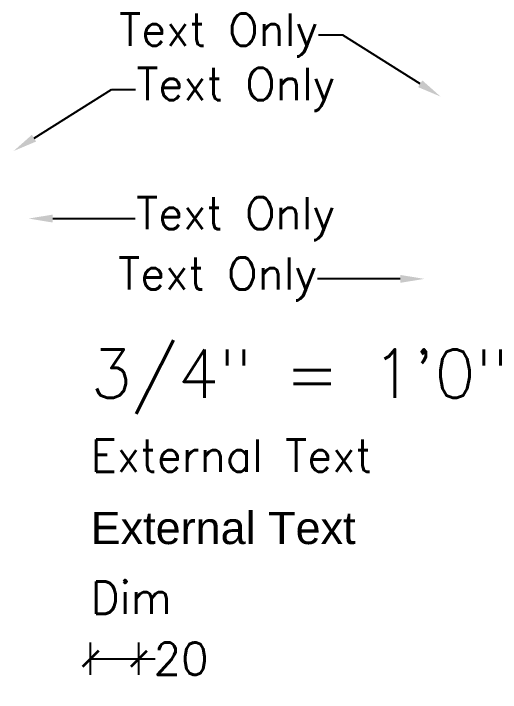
# Model space of a CAD drawing. Header units: millimetres. Extents: x 18963 to 156110, y 10619 to 121460.
# Drawn here: x 71877 to 72482, y 116867 to 117710 of the extents above; entities that cross this region are included whole.
import ezdxf
from ezdxf import colors
from ezdxf.entities.mleader import LeaderData, LeaderLine
from ezdxf.math import Vec2, Vec3

# ---------------------------------------------------------------- set-up
doc = ezdxf.new("R2010")
doc.units = ezdxf.units.MM
doc.header["$MEASUREMENT"] = 0
doc.layers.get('Defpoints').update_dxf_attribs({"color": 8})
for name, color, linetype in [('Dim_Int_¾_1', 4, 'Continuous'), ('Dim_Int_⅛_1', 4, 'Continuous'), ('Txt_Arc', 95, 'Continuous')]:
    doc.layers.add(name, color=color, linetype=linetype)
doc.styles.add('ARIAL', font='arial.ttf')
doc.styles.add('MSA_Standard', font='romans.shx')
doc.dimstyles.new('Msa_¾_1', dxfattribs={"dimscale": 20, "dimtxt": 2, "dimasz": 1, "dimexe": 1, "dimexo": 0, "dimgap": 0, "dimtad": 0, "dimdec": 0, "dimlfac": 0.03937, "dimzin": 0, "dimdsep": 46, "dimlunit": 4, "dimtxsty": 'MSA_Standard', "dimblk": 'ARCHTICK', "dimcen": 0.09, "dimclrd": 4, "dimclre": 4, "dimclrt": 6, "dimadec": 0, "dimazin": 0, "dimtfac": 1, "dimtdec": 0, "dimtofl": 0, "dimtmove": 0, "dimatfit": 3, "dimfxl": 0, "dimtolj": 1, "dimtzin": 0, "dimlwd": -1, "dimlwe": -1, "dimarcsym": 0})

# ---------------------------------------------------------------- blocks, each defined once
blk = doc.blocks.new('_ArchTick')
at = {"linetype": 'ByBlock', "const_width": 0.15}
blk.add_lwpolyline([(-0.5, -0.5), (0.5, 0.5)], dxfattribs=at)
blk = doc.blocks.new('*D3')
at = {"layer": 'Defpoints', "color": 0, "transparency": 16777216}
for p in [(72033.2, 116908.82), (71973.2, 116866.96), (72033.2, 116866.96)]:
    blk.add_point(p, dxfattribs=at)
at = {"layer": 'Dim_Int_¾_1', "color": 4, "transparency": 16777216}
for p, q in [((71973.2, 116888.82), (71973.2, 116928.82)), ((72033.2, 116888.82), (72033.2, 116928.82)), ((71973.2, 116908.82), (72033.2, 116908.82)), ((72033.2, 116908.82), (72053.2, 116908.82))]:
    blk.add_line(p, q, dxfattribs=at)
at = {"layer": 'Dim_Int_¾_1', "color": 4, "transparency": 16777216, "xscale": 20, "yscale": 20, "zscale": 20, "rotation": 180}
blk.add_blockref('_ArchTick', (71973.2, 116908.82), dxfattribs=at)
at = {"layer": 'Dim_Int_¾_1', "color": 4, "transparency": 16777216, "xscale": 20, "yscale": 20, "zscale": 20}
blk.add_blockref('_ArchTick', (72033.2, 116908.82), dxfattribs=at)
at = {"layer": 'Dim_Int_¾_1', "color": 6, "transparency": 16777216, "insert": (72085.58, 116908.82), "char_height": 40, "attachment_point": 5, "style": 'MSA_Standard'}
blk.add_mtext('\\A1;20', dxfattribs=at)

msp = doc.modelspace()

# ---------------------------------------------------------------- texts
at = {"layer": 'Dim_Int_⅛_1', "insert": (71973.2, 117004.64), "char_height": 40, "width": 85.7143, "attachment_point": 1, "style": 'MSA_Standard'}
msp.add_mtext('Dim', dxfattribs=at)
at = {"layer": 'Txt_Arc', "style": 'MSA_Standard'}
msp.add_text('3/4" = 1\'0"', height=60, dxfattribs=at).set_placement((71973.2, 117232.88))
at = {"layer": 'Txt_Arc', "char_height": 40, "width": 707.7493, "attachment_point": 1}
for insert, style in [((71973.2, 117180.97), 'MSA_Standard'), ((71973.2, 117091.2), 'ARIAL')]:
    msp.add_mtext('External Text', dxfattribs=dict(at, insert=insert, style=style))

# ---------------------------------------------------------------- dimensions: what is measured, and where the dimension line sits
at = {"layer": 'Dim_Int_¾_1'}
dim = msp.add_linear_dim(base=(72033.2, 116908.82), p1=(71973.2, 116866.96), p2=(72033.2, 116866.96), text='20', dimstyle='Msa_¾_1', dxfattribs=at)
dim.commit()
dim.dimension.update_dxf_attribs({"geometry": '*D3', "text_midpoint": (72085.58, 116908.82)})

# ---------------------------------------------------------------- leaders
at = {"layer": 'Txt_Arc'}
ml = msp.add_multileader_mtext('Standard', dxfattribs=at)
ml.set_content('{\\Fsimplex|c0;Text Only}', color=256, style='MSA_Standard')
ml.set_leader_properties()
ml.build(insert=Vec2(0, 0))
ml.multileader.update_dxf_attribs({"dogleg_length": 30, "arrow_head_size": 30})
ctx = ml.context
ctx.base_point, ctx.char_height, ctx.arrow_head_size, ctx.landing_gap_size, ctx.plane_origin = Vec3(71972.2, 117683.4), 40, 30, 1, Vec3(72408.09, 117606.91)
ctx.text_align_type = 2
notes = []
notes.append((ctx, [(0, (1, 1, 0), (72286.51, 117683.4), (-1, 0), 30, [(0, [(72408.09, 117606.91)], 0, [])])]))
ctx.mtext.insert, ctx.mtext.width, ctx.mtext.alignment, ctx.mtext.flow_direction = Vec3(72255.51, 117710.07), 282.3048, 3, 5
ml = msp.add_multileader_mtext('Standard', dxfattribs=at)
ml.set_content('{\\Fsimplex|c0;Text Only}', color=256, style='MSA_Standard')
ml.set_leader_properties()
ml.build(insert=Vec2(0, 0))
ml.multileader.update_dxf_attribs({"text_right_attachment_type": 6, "dogleg_length": 30, "arrow_head_size": 30})
ctx = ml.context
ctx.base_point, ctx.char_height, ctx.arrow_head_size, ctx.landing_gap_size, ctx.plane_origin = Vec3(72029.02, 117615.85), 40, 30, 1, Vec3(71877.44, 117539.35)
ctx.right_attachment = 6
notes.append((ctx, [(0, (1, 1, 0), (71999.02, 117615.85), (1, 0), 30, [(0, [(71877.44, 117539.35)], 0, [])])]))
ctx.mtext.insert, ctx.mtext.flow_direction = Vec3(72030.02, 117642.51), 5
ml = msp.add_multileader_mtext('Standard', dxfattribs=at)
ml.set_content('{\\Fsimplex|c0;Text Only}', color=256, style='MSA_Standard')
ml.set_leader_properties()
ml.build(insert=Vec2(0, 0))
ml.multileader.update_dxf_attribs({"has_dogleg": 0, "text_right_attachment_type": 6, "dogleg_length": 1, "arrow_head_size": 30})
ctx = ml.context
ctx.base_point, ctx.char_height, ctx.arrow_head_size, ctx.landing_gap_size, ctx.plane_origin = Vec3(72028.71, 117455.48), 40, 30, 1, Vec3(71896.13, 117455.48)
ctx.right_attachment = 6
notes.append((ctx, [(0, (1, 1, 0), (72027.71, 117455.48), (1, 0), 1, [(0, [(71896.13, 117455.48)], 0, [])])]))
ctx.mtext.insert, ctx.mtext.flow_direction = Vec3(72029.71, 117482.15), 5
ml = msp.add_multileader_mtext('Standard', dxfattribs=at)
ml.set_content('{\\Fsimplex|c0;Text Only}', color=256, style='MSA_Standard')
ml.set_leader_properties()
ml.build(insert=Vec2(0, 0))
ml.multileader.update_dxf_attribs({"has_dogleg": 0, "dogleg_length": 1, "arrow_head_size": 30})
ctx = ml.context
ctx.base_point, ctx.char_height, ctx.arrow_head_size, ctx.landing_gap_size, ctx.plane_origin = Vec3(71970.94, 117380.56), 40, 30, 1, Vec3(72387.82, 117380.56)
ctx.text_align_type = 2
notes.append((ctx, [(0, (1, 1, 0), (72256.24, 117380.56), (-1, 0), 1, [(0, [(72387.82, 117380.56)], 0, [])])]))
ctx.mtext.insert, ctx.mtext.width, ctx.mtext.alignment, ctx.mtext.flow_direction = Vec3(72254.24, 117407.22), 282.3048, 3, 5
for ctx, leaders in notes:
    for number, flags, end, landing, length, lines in leaders:
        leader = LeaderData()
        leader.index, (leader.has_last_leader_line, leader.has_dogleg_vector, leader.attachment_direction) = number, flags
        leader.last_leader_point, leader.dogleg_vector, leader.dogleg_length = Vec3(end), Vec3(landing), length
        for number, points, colour, breaks in lines:
            line = LeaderLine()
            line.index, line.vertices, line.color, line.breaks = number, Vec3.list(points), colors.encode_raw_color(colour), breaks
            leader.lines.append(line)
        ctx.leaders.append(leader)

doc.saveas('drawing.dxf')
